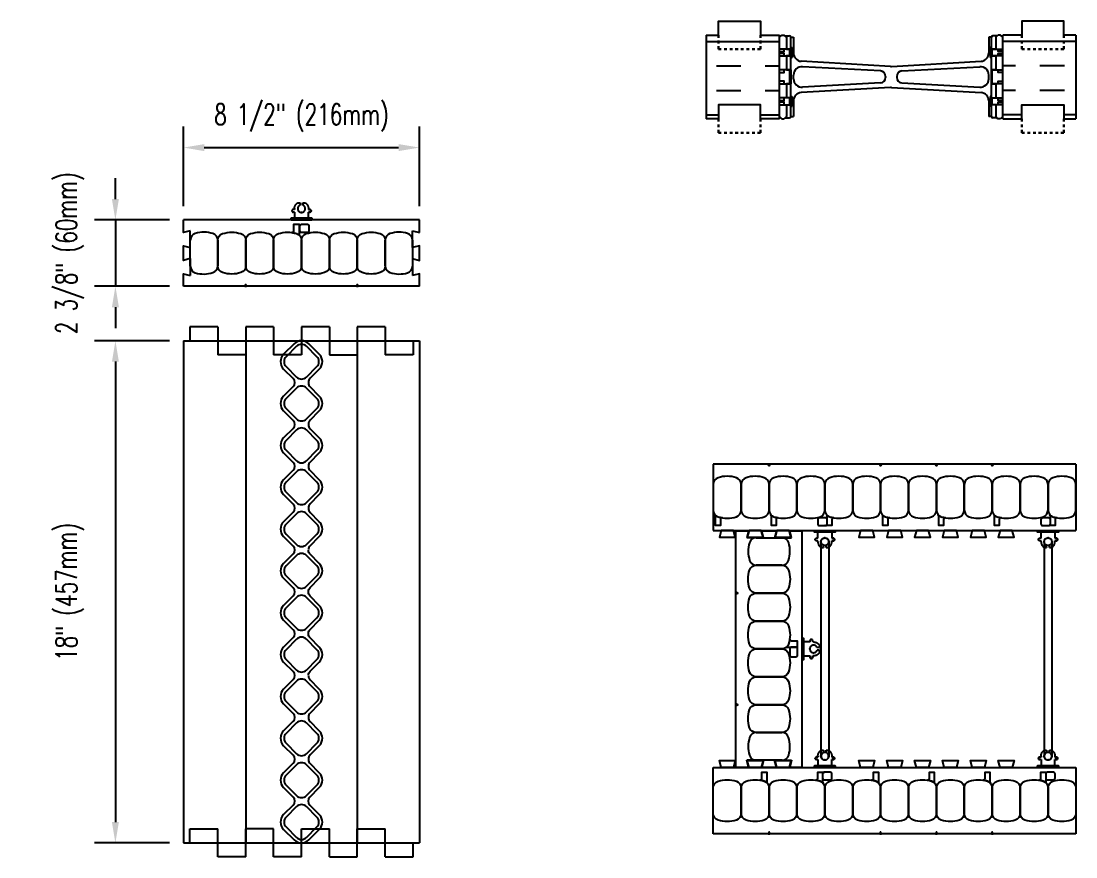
# Model space of a CAD drawing. Header units: inches. Extents: x 253 to 291.9, y 99.3 to 159.
# Drawn here: x 254.08 to 291.9, y 99.34 to 129.3 of the extents above; entities that cross this region are included whole.
import ezdxf

# ---------------------------------------------------------------- set-up
doc = ezdxf.new("R2010")
doc.units = ezdxf.units.IN
doc.header["$MEASUREMENT"] = 0
doc.linetypes.add('DASHED2', pattern=[0.375, 0.25, -0.125])
for name, color, linetype in [('HATCH', 12, 'Continuous'), ('line25', 2, 'Continuous'), ('LINE50', 5, 'Continuous'), ('LINE9', 9, 'Continuous'), ('TEXT', 4, 'Continuous')]:
    doc.layers.add(name, color=color, linetype=linetype)
doc.styles.add('DIM', font='romans.shx', dxfattribs={"width": 0.7})
doc.dimstyles.new('ext_8', dxfattribs={"dimscale": 8, "dimtxt": 0.09375, "dimasz": 0.09375, "dimexe": 0.09375, "dimexo": 0.0625, "dimgap": 0.0625, "dimtad": 1, "dimdec": 1, "dimzin": 3, "dimdsep": 46, "dimlunit": 4, "dimtxsty": 'DIM', "dimcen": 0.09, "dimdle": 0.09375, "dimclrt": 4, "dimadec": 0, "dimazin": 0, "dimtfac": 1, "dimtdec": 1, "dimtmove": 2, "dimatfit": 3, "dimfxl": 0, "dimfrac": 2, "dimtolj": 1, "dimtzin": 0, "dimarcsym": 0})

# ---------------------------------------------------------------- blocks, each defined once
blk = doc.blocks.new('WEB_CENTRE_TOP_8')
for p, q in [((-0.141, 7.688), (-0.141, 0)), ((0.141, 7.688), (0.141, 0))]:
    blk.add_line(p, q)
for centre in [(0, 7.688), (0, 0)]:
    blk.add_circle(centre, 0.141)
blk = doc.blocks.new('WEB_INSERT_FRONT')
for p, q in [((-0.265, 8.89), (-0.64, 8.515)), ((0.64, 8.515), (0.265, 8.89)), ((-0.64, 7.985), (-0.297, 7.641)), ((0.309, 7.653), (0.64, 7.985)), ((-0.297, 7.359), (-0.64, 7.015)), ((0.25, 7.512), (0.25, 7.488)), ((0.64, 7.015), (0.309, 7.347)), ((-0.64, 6.485), (-0.297, 6.141)), ((0.309, 6.153), (0.64, 6.485)), ((-0.297, 5.859), (-0.64, 5.515)), ((0.25, 6.012), (0.25, 5.988)), ((0.64, 5.515), (0.309, 5.847)), ((-0.64, 4.985), (-0.297, 4.641)), ((0.309, 4.653), (0.64, 4.985)), ((-0.297, 4.359), (-0.64, 4.015)), ((0.25, 4.512), (0.25, 4.488)), ((0.64, 4.015), (0.309, 4.347)), ((-0.297, 3.141), (-0.64, 3.485)), ((0.309, 3.153), (0.64, 3.485)), ((-0.297, 2.859), (-0.64, 2.515)), ((0.25, 3.012), (0.25, 2.988)), ((0.64, 2.515), (0.309, 2.847)), ((-0.64, 1.985), (-0.297, 1.641)), ((0.309, 1.653), (0.64, 1.985)), ((-0.297, 1.359), (-0.64, 1.015)), ((-0.64, 0.485), (-0.297, 0.141)), ((-0.297, -0.141), (-0.64, -0.485)), ((-0.64, -1.015), (-0.297, -1.359)), ((-0.297, -1.641), (-0.64, -1.985)), ((-0.64, -2.515), (-0.297, -2.859)), ((-0.297, -3.141), (-0.64, -3.485)), ((0.64, -3.485), (0.309, -3.153)), ((-0.64, -4.015), (-0.297, -4.359)), ((0.309, -4.347), (0.64, -4.015)), ((0.25, -4.488), (0.25, -4.512)), ((-0.297, -4.641), (-0.64, -4.985)), ((0.64, -4.985), (0.309, -4.653)), ((-0.64, -5.515), (-0.297, -5.859)), ((0.309, -5.847), (0.64, -5.515)), ((0.25, -5.988), (0.25, -6.012)), ((-0.297, -6.141), (-0.64, -6.485)), ((0.64, -6.485), (0.309, -6.153)), ((-0.64, -7.015), (-0.297, -7.359)), ((0.297, -7.359), (0.64, -7.015)), ((-0.297, -7.641), (-0.64, -7.985)), ((0.64, -7.985), (0.297, -7.641)), ((-0.64, -8.515), (-0.265, -8.89)), ((0.265, -8.89), (0.64, -8.515))]:
    blk.add_line(p, q)
for points in [[(-0.552, 8.073), (-0.177, 7.698, 0.414214), (0.177, 7.698), (0.552, 8.073, 0.414214), (0.552, 8.427), (0.177, 8.802, 0.414214), (-0.177, 8.802), (-0.552, 8.427, 0.414214)], [(-0.552, 6.573), (-0.177, 6.198, 0.414214), (0.177, 6.198), (0.552, 6.573, 0.414214), (0.552, 6.927), (0.177, 7.302, 0.414214), (-0.177, 7.302), (-0.552, 6.927, 0.414214)], [(-0.552, 5.073), (-0.177, 4.698, 0.414214), (0.177, 4.698), (0.552, 5.073, 0.414214), (0.552, 5.427), (0.177, 5.802, 0.414214), (-0.177, 5.802), (-0.552, 5.427, 0.414214)], [(-0.552, 3.573), (-0.177, 3.198, 0.414214), (0.177, 3.198), (0.552, 3.573, 0.414214), (0.552, 3.927), (0.177, 4.302, 0.414214), (-0.177, 4.302), (-0.552, 3.927, 0.414214)], [(-0.552, 3.573), (-0.177, 3.198, 0.414214), (0.177, 3.198), (0.552, 3.573, 0.414214), (0.552, 3.927), (0.177, 4.302, 0.414214), (-0.177, 4.302), (-0.552, 3.927, 0.414214)], [(-0.552, 2.073), (-0.177, 1.698, 0.414214), (0.177, 1.698), (0.552, 2.073, 0.414214), (0.552, 2.427), (0.177, 2.802, 0.414214), (-0.177, 2.802), (-0.552, 2.427, 0.414214)], [(-0.552, 0.573), (-0.177, 0.198, 0.414214), (0.177, 0.198), (0.552, 0.573, 0.414214), (0.552, 0.927), (0.177, 1.302, 0.414214), (-0.177, 1.302), (-0.552, 0.927, 0.414214)], [(-0.552, -0.927), (-0.177, -1.302, 0.414214), (0.177, -1.302), (0.552, -0.927, 0.414214), (0.552, -0.573), (0.177, -0.198, 0.414214), (-0.177, -0.198), (-0.552, -0.573, 0.414214)], [(-0.552, -2.427), (-0.177, -2.802, 0.414214), (0.177, -2.802), (0.552, -2.427, 0.414214), (0.552, -2.073), (0.177, -1.698, 0.414214), (-0.177, -1.698), (-0.552, -2.073, 0.414214)], [(-0.552, -3.927), (-0.177, -4.302, 0.414214), (0.177, -4.302), (0.552, -3.927, 0.414214), (0.552, -3.573), (0.177, -3.198, 0.414214), (-0.177, -3.198), (-0.552, -3.573, 0.414214)], [(-0.552, -5.427), (-0.177, -5.802, 0.414214), (0.177, -5.802), (0.552, -5.427, 0.414214), (0.552, -5.073), (0.177, -4.698, 0.414214), (-0.177, -4.698), (-0.552, -5.073, 0.414214)], [(-0.552, -6.927), (-0.177, -7.302, 0.414214), (0.177, -7.302), (0.552, -6.927, 0.414214), (0.552, -6.573), (0.177, -6.198, 0.414214), (-0.177, -6.198), (-0.552, -6.573, 0.414214)], [(-0.552, -8.427), (-0.177, -8.802, 0.414214), (0.177, -8.802), (0.552, -8.427, 0.414214), (0.552, -8.073), (0.177, -7.698, 0.414214), (-0.177, -7.698), (-0.552, -8.073, 0.414214)]]:
    blk.add_lwpolyline(points, format="xyb", close=True)
blk.add_lwpolyline([(0.25, -2.988, -0.198912), (0.309, -2.847), (0.64, -2.515, 0.414214), (0.64, -1.985), (0.309, -1.653, -0.198912), (0.25, -1.512), (0.25, -1.488, -0.198912), (0.309, -1.347), (0.64, -1.015, 0.414214), (0.64, -0.485), (0.309, -0.153, -0.198912), (0.25, -0.012), (0.25, 0.012, -0.198912), (0.309, 0.153), (0.64, 0.485, 0.414214), (0.64, 1.015), (0.309, 1.347, -0.198912), (0.25, 1.488)], format="xyb")
for centre, radius, start, end in [((0, 8.625), 0.375, 45, 135), ((-0.375, 8.25), 0.375, 135, 225), ((0.375, 8.25), 0.375, 315, 45), ((-0.438, 7.5), 0.2, 315, 45), ((0.45, 7.512), 0.2, 135, 180), ((0.45, 7.488), 0.2, 180, 225), ((-0.375, 6.75), 0.375, 135, 225), ((0.375, 6.75), 0.375, 315, 45), ((-0.438, 6), 0.2, 315, 45), ((0.45, 6.012), 0.2, 135, 180), ((0.45, 5.988), 0.2, 180, 225), ((-0.375, 5.25), 0.375, 135, 225), ((0.375, 5.25), 0.375, 315, 45), ((-0.438, 4.5), 0.2, 315, 45), ((0.45, 4.512), 0.2, 135, 180), ((0.45, 4.488), 0.2, 180, 225), ((-0.375, 3.75), 0.375, 135, 225), ((0.375, 3.75), 0.375, 315, 45), ((-0.438, 3), 0.2, 315, 45), ((0.45, 3.012), 0.2, 135, 180), ((0.45, 2.988), 0.2, 180, 225), ((-0.375, 2.25), 0.375, 135, 225), ((0.375, 2.25), 0.375, 315, 45), ((-0.438, 1.5), 0.2, 315, 45), ((0.45, 1.512), 0.2, 135, 180), ((-0.375, 0.75), 0.375, 135, 225), ((-0.438, 0), 0.2, 315, 45), ((-0.375, -0.75), 0.375, 135, 225), ((-0.438, -1.5), 0.2, 315, 45), ((-0.375, -2.25), 0.375, 135, 225), ((-0.438, -3), 0.2, 315, 45), ((0.45, -3.012), 0.2, 180, 225), ((-0.375, -3.75), 0.375, 135, 225), ((0.375, -3.75), 0.375, 315, 45), ((-0.438, -4.5), 0.2, 315, 45), ((0.45, -4.488), 0.2, 135, 180), ((0.45, -4.512), 0.2, 180, 225), ((-0.375, -5.25), 0.375, 135, 225), ((0.375, -5.25), 0.375, 315, 45), ((-0.438, -6), 0.2, 315, 45), ((0.45, -5.988), 0.2, 135, 180), ((0.45, -6.012), 0.2, 180, 225), ((-0.375, -6.75), 0.375, 135, 225), ((0.375, -6.75), 0.375, 315, 45), ((-0.438, -7.5), 0.2, 315, 45), ((0.438, -7.5), 0.2, 135, 225), ((-0.375, -8.25), 0.375, 135, 225), ((0.375, -8.25), 0.375, 315, 45), ((0, -8.625), 0.375, 225, 315)]:
    blk.add_arc(centre, radius, start, end)
blk = doc.blocks.new('*D20')
at = {"layer": 'Defpoints', "color": 0}
for p in [(259.901, 117.839), (257.465, 99.839), (259.901, 99.839)]:
    blk.add_point(p, dxfattribs=at)
at = {"layer": 'TEXT', "color": 0, "lineweight": -2}
for p, q in [((259.401, 117.839), (256.715, 117.839)), ((257.465, 117.089), (257.465, 100.589)), ((259.401, 99.839), (256.715, 99.839))]:
    blk.add_line(p, q, dxfattribs=at)
at = {"layer": 'TEXT', "color": 0}
for points in [[(257.34, 117.089), (257.59, 117.089), (257.465, 117.839)], [(257.34, 100.589), (257.59, 100.589), (257.465, 99.839)]]:
    blk.add_solid(points, dxfattribs=at)
at = {"layer": 'TEXT', "color": 4, "insert": (255.828, 108.839), "char_height": 0.75, "attachment_point": 5, "rotation": 90, "style": 'DIM'}
blk.add_mtext('\\A1;18" (457mm)', dxfattribs=at)
blk = doc.blocks.new('*D21')
at = {"layer": 'Defpoints', "color": 0}
for p in [(259.901, 122.167), (257.465, 119.792), (259.901, 119.792)]:
    blk.add_point(p, dxfattribs=at)
at = {"layer": 'TEXT', "color": 0, "lineweight": -2}
for p, q in [((257.465, 122.917), (257.465, 123.667)), ((259.401, 122.167), (256.715, 122.167)), ((257.465, 122.167), (257.465, 119.792)), ((259.401, 119.792), (256.715, 119.792)), ((257.465, 119.042), (257.465, 118.292))]:
    blk.add_line(p, q, dxfattribs=at)
at = {"layer": 'TEXT', "color": 0}
for points in [[(257.34, 122.917), (257.59, 122.917), (257.465, 122.167)], [(257.34, 119.042), (257.59, 119.042), (257.465, 119.792)]]:
    blk.add_solid(points, dxfattribs=at)
at = {"layer": 'TEXT', "color": 4, "insert": (255.828, 120.98), "char_height": 0.75, "attachment_point": 5, "rotation": 90, "style": 'DIM'}
blk.add_mtext('\\A1;2 3/8" (60mm)', dxfattribs=at)
blk = doc.blocks.new('*D22')
at = {"layer": 'Defpoints', "color": 0}
for p in [(268.37, 124.762), (259.901, 122.167), (268.37, 122.167)]:
    blk.add_point(p, dxfattribs=at)
at = {"layer": 'TEXT', "color": 0, "lineweight": -2}
for p, q in [((259.901, 122.667), (259.901, 125.512)), ((268.37, 122.667), (268.37, 125.512)), ((260.651, 124.762), (267.62, 124.762))]:
    blk.add_line(p, q, dxfattribs=at)
at = {"layer": 'TEXT', "color": 0}
for points in [[(260.651, 124.887), (260.651, 124.637), (259.901, 124.762)], [(267.62, 124.887), (267.62, 124.637), (268.37, 124.762)]]:
    blk.add_solid(points, dxfattribs=at)
at = {"layer": 'TEXT', "color": 4, "insert": (264.136, 125.833), "char_height": 0.75, "attachment_point": 5, "style": 'DIM'}
blk.add_mtext('\\A1;8 1/2" (216mm)', dxfattribs=at)
blk = doc.blocks.new('RISER')
at = {"layer": 'HATCH'}
h = blk.add_hatch(dxfattribs=at)
h.set_pattern_fill('INSUL', color=256, scale=7, style=0)
h.set_pattern_definition([(0, (-42.9888, -28.9383), (0, 2.625), []), (0, (-42.9888, -28.0633), (0, 2.625), [0.875, -0.875]), (0, (-42.9888, -27.1883), (0, 2.625), [0.875, -0.875])])
h.paths.add_polyline_path([(0, 2.5), (0, 3), (-1.5, 3), (-1.5, 2.5), (-1.938, 2.5), (-1.938, -0.5), (-1.5, -0.5), (-1.5, 0), (0, 0), (0, -0.5), (0.688, -0.5), (0.688, 2.5)])
at = {"layer": 'line25'}
for p, q in [((0.688, 1.75), (0.688, 2)), ((0.688, 0.75), (0.688, 1.25)), ((0.688, 0), (0.688, 0.25)), ((0.688, -0.5), (0.688, 0))]:
    blk.add_line(p, q, dxfattribs=at)
blk.add_lwpolyline([(0.688, 0), (1.061, 0), (1.061, 0.25), (0.688, 0.25), (0.688, 0.75), (1.061, 0.75), (1.061, 1.25), (0.688, 1.25), (0.688, 1.75), (1.061, 1.75), (1.061, 2), (0.688, 2), (0.688, 2.5)], dxfattribs=at)
at = {"layer": 'LINE50'}
blk.add_line((-1.938, 2.5), (-1.938, -0.5), dxfattribs=at)
for points in [[(-1.938, 2.5), (-1.5, 2.5), (-1.5, 3), (0, 3), (0, 2.5), (0.688, 2.5)], [(0.688, -0.5), (0, -0.5), (0, 0), (-1.5, 0), (-1.5, -0.5), (-1.938, -0.5)]]:
    blk.add_lwpolyline(points, dxfattribs=at)
at = {"layer": 'LINE9', "linetype": 'DASHED2', "ltscale": 0.15}
for points in [[(0, 2.5), (0, 2.5), (0, 2), (-1.5, 2), (-1.5, 2.5), (-1.5, 2.5)], [(0, -0.5), (0, -0.5), (0, -1), (-1.5, -1), (-1.5, -0.5), (-1.5, -0.5)]]:
    blk.add_lwpolyline(points, dxfattribs=at)
at = {"layer": 'LINE9'}
for points in [[(0.688, 1.908), (0.848, 1.908), (0.848, 2)], [(0.848, 1.75), (0.848, 1.842), (0.688, 1.842)], [(0.688, 1.158), (0.848, 1.158), (0.848, 1.25)], [(0.848, 0.75), (0.848, 0.842), (0.688, 0.842)], [(0.688, 0.158), (0.848, 0.158), (0.848, 0.25)], [(0.848, 0), (0.848, 0.092), (0.688, 0.092)]]:
    blk.add_lwpolyline(points, dxfattribs=at)
blk = doc.blocks.new('Connector')
blk.add_point((0.271, 0))
at = {"layer": 'LINE9'}
for p, q in [((0, 0.375), (0, -0.375)), ((0.062, -0.375), (0.062, 0.375)), ((0.281, 0.25), (0.062, 0.25))]:
    blk.add_line(p, q, dxfattribs=at)
for points, weights in [([(0.007, 0.375), (0.004, 0.375), (0, 0.375)], [1, 0.972587069138, 0.950305488115]), ([(0.327, 0.343), (0.308, 0.343), (0.281, 0.317), (0.281, 0.297)], [1, 0.85355339, 0.85355339, 1]), ([(0.328, 0.343), (0.327, 0.343), (0.327, 0.343)], [1, 0.70710678, 1]), ([(0.375, 0.297), (0.375, 0.317), (0.348, 0.343), (0.329, 0.343)], [1, 0.85355339, 0.85355339, 1]), ([(0.406, 0.25), (0.546, 0.25), (0.619, 0.131)], [0.958404415409, 0.794674173519, 0.864651571113]), ([(0.619, 0.052), (0.612, 0.049), (0.604, 0.049)], [0.83615024178, 0.892081430621, 1]), ([(0, -0.375), (0.004, -0.375), (0.007, -0.375)], [0.950305488115, 0.972587069138, 1]), ([(0.281, -0.297), (0.281, -0.317), (0.308, -0.343), (0.327, -0.343)], [1, 0.85355339, 0.85355339, 1]), ([(0.327, -0.343), (0.281, -0.343), (0.281, -0.297)], [1, 0.70710678, 1]), ([(0.329, -0.343), (0.348, -0.343), (0.375, -0.317), (0.375, -0.297)], [1, 0.85355339, 0.85355339, 1]), ([(0.375, -0.297), (0.375, -0.343), (0.329, -0.343)], [1, 0.70710678, 1]), ([(0.619, -0.131), (0.546, -0.25), (0.406, -0.25)], [0.864651574428, 0.794674169686, 0.958404415195]), ([(0.604, -0.049), (0.612, -0.049), (0.619, -0.052)], [1, 0.89208144177, 0.836150253337])]:
    blk.add_rational_spline(points, weights, degree=2, dxfattribs=at)
for points, degree in [([(0, 0.375), (0.002, 0.375), (0.005, 0.375), (0.007, 0.375)], 3), ([(0.007, 0.375), (0.021, 0.375), (0.051, 0.375), (0.062, 0.375), (0.062, 0.375)], 3), ([(0.281, 0.25), (0.281, 0.297)], 1), ([(0.327, 0.343), (0.327, 0.343), (0.328, 0.343), (0.328, 0.343)], 3), ([(0.328, 0.343), (0.329, 0.343), (0.329, 0.343), (0.329, 0.343)], 3), ([(0.375, 0.25), (0.375, 0.297)], 1), ([(0.406, 0.25), (0.375, 0.25)], 1), ([(0.406, 0.25), (0.406, 0.25)], 1), ([(0.406, 0.25), (0.406, 0.25)], 1), ([(0.406, 0.25), (0.406, 0.25)], 1), ([(0.406, 0.25), (0.406, 0.25)], 1), ([(0.406, 0.25), (0.406, 0.25)], 1), ([(0.406, 0.25), (0.406, 0.25)], 1), ([(0.406, 0.25), (0.406, 0.25)], 1), ([(0.406, 0.25), (0.406, 0.25)], 1), ([(0.406, 0.25), (0.406, 0.25)], 1), ([(0.406, 0.25), (0.406, 0.25)], 1), ([(0.406, 0.25), (0.406, 0.25)], 1), ([(0.406, 0.25), (0.406, 0.25)], 1), ([(0.406, 0.25), (0.406, 0.25)], 1), ([(0.406, 0.25), (0.406, 0.25)], 1), ([(0.406, 0.25), (0.406, 0.25)], 1), ([(0.406, 0.25), (0.406, 0.25)], 1), ([(0.406, 0.25), (0.406, 0.25)], 1), ([(0.406, 0.25), (0.406, 0.25)], 1), ([(0.406, 0.25), (0.406, 0.25)], 1), ([(0.406, 0.25), (0.406, 0.25)], 1), ([(0.406, 0.25), (0.406, 0.25)], 1), ([(0.406, 0.25), (0.406, 0.25)], 1), ([(0.406, 0.25), (0.406, 0.25)], 1), ([(0.406, 0.25), (0.406, 0.25)], 1), ([(0.604, 0.049), (0.532, 0.049)], 1), ([(0.532, 0.049), (0.532, 0.049)], 1), ([(0.532, 0.049), (0.532, 0.049)], 1), ([(0.532, 0.049), (0.532, 0.049)], 1), ([(0.532, 0.049), (0.532, 0.049)], 1), ([(0.532, 0.049), (0.532, 0.049)], 1), ([(0.532, 0.049), (0.532, 0.049)], 1), ([(0.532, 0.049), (0.532, 0.049)], 1), ([(0.532, 0.049), (0.532, 0.049)], 1), ([(0.532, 0.049), (0.532, 0.049)], 1), ([(0.532, 0.049), (0.532, 0.049)], 1), ([(0.604, 0.049), (0.609, 0.049), (0.614, 0.05), (0.619, 0.052)], 3), ([(0.604, 0.049), (0.604, 0.049)], 1), ([(0.604, 0.049), (0.604, 0.049)], 1), ([(0.604, 0.049), (0.604, 0.049)], 1), ([(0.604, 0.049), (0.604, 0.049)], 1), ([(0.619, 0.131), (0.619, 0.052)], 1), ([(0.619, 0.131), (0.619, 0.131)], 1), ([(0.619, 0.131), (0.619, 0.131)], 1), ([(0.619, 0.131), (0.619, 0.131)], 1), ([(0.619, 0.131), (0.619, 0.131)], 1), ([(0.007, -0.375), (0.005, -0.375), (0.002, -0.375), (0, -0.375)], 3), ([(0.062, -0.375), (0.062, -0.375), (0.051, -0.375), (0.021, -0.375), (0.007, -0.375)], 3), ([(0.062, -0.25), (0.281, -0.25)], 1), ([(0.281, -0.297), (0.281, -0.25)], 1), ([(0.281, -0.25), (0.281, -0.297)], 1), ([(0.328, -0.343), (0.328, -0.343), (0.327, -0.343), (0.327, -0.343)], 3), ([(0.329, -0.343), (0.329, -0.343), (0.329, -0.343), (0.328, -0.343)], 3), ([(0.375, -0.25), (0.375, -0.297)], 1), ([(0.375, -0.297), (0.375, -0.25)], 1), ([(0.406, -0.25), (0.375, -0.25)], 1), ([(0.406, -0.25), (0.406, -0.25)], 1), ([(0.406, -0.25), (0.406, -0.25)], 1), ([(0.406, -0.25), (0.406, -0.25)], 1), ([(0.406, -0.25), (0.406, -0.25)], 1), ([(0.406, -0.25), (0.406, -0.25)], 1), ([(0.406, -0.25), (0.406, -0.25)], 1), ([(0.406, -0.25), (0.406, -0.25)], 1), ([(0.406, -0.25), (0.406, -0.25)], 1), ([(0.406, -0.25), (0.406, -0.25)], 1), ([(0.406, -0.25), (0.406, -0.25)], 1), ([(0.406, -0.25), (0.406, -0.25)], 1), ([(0.532, -0.049), (0.604, -0.049)], 1), ([(0.604, -0.049), (0.58, -0.049), (0.556, -0.049), (0.532, -0.049)], 3), ([(0.532, -0.049), (0.532, -0.049)], 1), ([(0.532, -0.049), (0.532, -0.049)], 1), ([(0.532, -0.049), (0.532, -0.049)], 1), ([(0.532, -0.049), (0.532, -0.049)], 1), ([(0.619, -0.052), (0.614, -0.05), (0.609, -0.049), (0.604, -0.049)], 3), ([(0.604, -0.049), (0.604, -0.049)], 1), ([(0.604, -0.049), (0.604, -0.049)], 1), ([(0.604, -0.049), (0.604, -0.049)], 1), ([(0.604, -0.049), (0.604, -0.049)], 1), ([(0.604, -0.049), (0.604, -0.049)], 1), ([(0.604, -0.049), (0.604, -0.049)], 1), ([(0.604, -0.049), (0.604, -0.049)], 1), ([(0.604, -0.049), (0.604, -0.049)], 1), ([(0.619, -0.052), (0.619, -0.131)], 1), ([(0.619, -0.131), (0.619, -0.131)], 1), ([(0.619, -0.131), (0.619, -0.131)], 1), ([(0.619, -0.131), (0.619, -0.131)], 1), ([(0.619, -0.131), (0.619, -0.131)], 1)]:
    blk.add_open_spline(points, degree=degree, dxfattribs=at)
for points, weights, knots in [([(0.062, 0.375), (0.062, 0.375), (0.046, 0.375), (0.03, 0.375), (0.007, 0.375)], [0.868718858569, 0.861102746415, 1, 0.861102734288, 0.868718859898], [0, 0, 0, 0.5, 0.5, 1, 1, 1]), ([(0.532, 0.049), (0.472, 0.203), (0.333, 0.113), (0.157, 0), (0.333, -0.113), (0.472, -0.203), (0.532, -0.049)], [0.899508922286, 0.599718215298, 1, 0.54226024, 1, 0.599718224335, 0.899508908749], [0, 0, 0, 0.318112, 0.318112, 0.681888, 0.681888, 1, 1, 1]), ([(0.007, -0.375), (0.03, -0.375), (0.046, -0.375), (0.062, -0.375), (0.062, -0.375)], [0.868718859319, 0.861102739573, 1, 0.861102742958, 0.868718858948], [0, 0, 0, 0.5, 0.5, 1, 1, 1])]:
    blk.add_rational_spline(points, weights, degree=2, knots=knots, dxfattribs=at)

msp = doc.modelspace()

# ---------------------------------------------------------------- linework, layer by layer
for p, q in [((261.136, 121.441), (261.136, 120.519)), ((282.922, 111.211), (282.901, 111.211)), ((281.362, 109.793), (280.441, 109.793)), ((280.441, 103.793), (281.362, 103.793)), ((282.881, 102.374), (282.901, 102.374))]:
    msp.add_line(p, q)
msp.add_arc((260.886, 121.441), 0.25, 360, 72.0798)
at = {"layer": 'line25'}
for p, q in [((268.37, 122.167), (259.901, 122.167)), ((268.37, 121.719), (268.37, 122.167)), ((260.151, 121.179), (260.151, 121.781)), ((268.12, 121.781), (268.37, 121.719)), ((268.12, 121.179), (268.12, 121.781)), ((260.151, 120.781), (260.151, 120.179)), ((268.12, 120.781), (268.12, 120.179)), ((268.37, 119.792), (259.901, 119.792)), ((262.136, 117.839), (262.136, 99.839)), ((266.136, 117.839), (266.136, 99.839)), ((278.901, 111.043), (291.901, 111.043)), ((279.714, 102.558), (279.714, 111.027)), ((282.089, 102.558), (282.089, 111.027)), ((280.703, 110.777), (280.1, 110.777)), ((281.1, 110.777), (281.703, 110.777)), ((278.901, 102.543), (291.901, 102.543)), ((280.703, 102.808), (280.1, 102.808)), ((281.1, 102.808), (281.703, 102.808)), ((281.703, 102.808), (281.64, 102.558)), ((281.64, 102.558), (282.089, 102.558))]:
    msp.add_line(p, q, dxfattribs=at)
for points in [[(260.151, 121.781), (259.901, 121.719), (259.901, 122.167)], [(260.151, 120.781), (259.901, 120.719), (259.901, 121.241), (260.151, 121.179)], [(268.12, 120.781), (268.37, 120.719), (268.37, 121.241), (268.12, 121.179)], [(259.901, 119.792), (259.901, 120.241), (260.151, 120.179)], [(268.37, 119.792), (268.37, 120.241), (268.12, 120.179)], [(279.714, 111.027), (280.163, 111.027), (280.1, 110.777)], [(280.703, 110.777), (280.64, 111.027), (281.163, 111.027), (281.1, 110.777)], [(281.703, 110.777), (281.64, 111.027), (282.089, 111.027)], [(279.714, 102.558), (280.163, 102.558), (280.1, 102.808)], [(280.703, 102.808), (280.64, 102.558), (281.163, 102.558), (281.1, 102.808)]]:
    msp.add_lwpolyline(points, dxfattribs=at)
for points in [[(279.183, 111.043), (279.12, 110.793), (279.683, 110.793), (279.62, 111.043)], [(280.183, 111.043), (280.12, 110.793), (280.683, 110.793), (280.62, 111.043)], [(281.183, 111.043), (281.12, 110.793), (281.683, 110.793), (281.62, 111.043)], [(284.183, 111.043), (284.12, 110.793), (284.683, 110.793), (284.62, 111.043)], [(285.183, 111.043), (285.12, 110.793), (285.683, 110.793), (285.62, 111.043)], [(286.183, 111.043), (286.12, 110.793), (286.683, 110.793), (286.62, 111.043)], [(287.183, 111.043), (287.12, 110.793), (287.683, 110.793), (287.62, 111.043)], [(288.183, 111.043), (288.12, 110.793), (288.683, 110.793), (288.62, 111.043)], [(289.183, 111.043), (289.12, 110.793), (289.683, 110.793), (289.62, 111.043)], [(279.183, 102.543), (279.12, 102.793), (279.683, 102.793), (279.62, 102.543)], [(280.183, 102.543), (280.12, 102.793), (280.683, 102.793), (280.62, 102.543)], [(281.183, 102.543), (281.12, 102.793), (281.683, 102.793), (281.62, 102.543)], [(284.183, 102.543), (284.12, 102.793), (284.683, 102.793), (284.62, 102.543)], [(285.183, 102.543), (285.12, 102.793), (285.683, 102.793), (285.62, 102.543)], [(286.183, 102.543), (286.12, 102.793), (286.683, 102.793), (286.62, 102.543)], [(287.183, 102.543), (287.12, 102.793), (287.683, 102.793), (287.62, 102.543)], [(288.183, 102.543), (288.12, 102.793), (288.683, 102.793), (288.62, 102.543)], [(289.183, 102.543), (289.12, 102.793), (289.683, 102.793), (289.62, 102.543)]]:
    msp.add_lwpolyline(points, close=True, dxfattribs=at)
at = {"layer": 'LINE50'}
for p, q in [((259.901, 117.839), (259.901, 99.839)), ((259.901, 117.839), (268.37, 117.839)), ((268.37, 117.839), (268.37, 99.839)), ((291.901, 113.418), (278.901, 113.418)), ((278.901, 113.418), (278.901, 111.043)), ((291.901, 113.418), (291.901, 111.043)), ((278.901, 100.168), (278.901, 102.543)), ((291.901, 102.543), (291.901, 100.168)), ((259.901, 99.839), (268.37, 99.839)), ((291.901, 100.168), (278.901, 100.168))]:
    msp.add_line(p, q, dxfattribs=at)
at = {"layer": 'LINE9'}
for p, q in [((281.276, 128.715), (281.356, 128.795)), ((281.276, 125.875), (281.276, 128.715)), ((281.356, 128.795), (281.446, 128.795)), ((281.526, 128.715), (281.446, 128.795)), ((281.476, 128.765), (281.626, 128.765)), ((281.526, 128.765), (281.626, 128.765)), ((281.526, 128.715), (281.526, 128.295)), ((281.676, 128.715), (281.776, 128.715)), ((281.676, 125.875), (281.676, 128.715)), ((281.676, 128.695), (281.676, 128.695)), ((281.776, 128.715), (281.776, 128.154)), ((288.776, 128.715), (288.776, 128.154)), ((288.876, 128.715), (288.776, 128.715)), ((288.876, 125.875), (288.876, 128.715)), ((288.876, 128.695), (288.876, 128.695)), ((289.026, 128.765), (288.926, 128.765)), ((289.076, 128.765), (288.926, 128.765)), ((289.026, 128.715), (289.106, 128.795)), ((289.026, 128.715), (289.026, 128.295)), ((289.196, 128.795), (289.106, 128.795)), ((289.276, 128.715), (289.196, 128.795)), ((289.276, 125.875), (289.276, 128.715)), ((281.676, 128.345), (281.726, 128.345)), ((281.726, 128.345), (281.726, 127.995)), ((288.876, 128.345), (288.826, 128.345)), ((288.826, 128.345), (288.826, 127.995)), ((281.526, 128.045), (281.526, 127.545)), ((281.676, 127.995), (281.726, 127.995)), ((285.26, 127.672), (282.052, 127.856)), ((285.293, 127.672), (288.501, 127.856)), ((288.876, 127.995), (288.826, 127.995)), ((289.026, 128.045), (289.026, 127.545)), ((284.893, 127.512), (282.101, 127.661)), ((285.66, 127.512), (288.452, 127.661)), ((281.776, 127.228), (281.776, 127.362)), ((284.893, 127.078), (282.101, 126.929)), ((285.076, 127.313), (285.076, 127.278)), ((285.476, 127.313), (285.476, 127.278)), ((285.66, 127.078), (288.452, 126.929)), ((288.776, 127.228), (288.776, 127.362)), ((281.526, 127.045), (281.526, 126.545)), ((285.26, 126.919), (282.052, 126.735)), ((285.293, 126.919), (288.501, 126.735)), ((289.026, 127.045), (289.026, 126.545)), ((281.676, 126.595), (281.726, 126.595)), ((281.726, 126.595), (281.726, 126.245)), ((281.776, 126.436), (281.776, 125.875)), ((288.776, 126.436), (288.776, 125.875)), ((288.826, 126.595), (288.826, 126.245)), ((288.876, 126.595), (288.826, 126.595)), ((281.526, 126.295), (281.526, 125.875)), ((281.676, 126.245), (281.726, 126.245)), ((288.876, 126.245), (288.826, 126.245)), ((289.026, 126.295), (289.026, 125.875)), ((281.276, 125.875), (281.356, 125.795)), ((281.356, 125.795), (281.446, 125.795)), ((281.526, 125.875), (281.446, 125.795)), ((281.476, 125.825), (281.626, 125.825)), ((281.526, 125.825), (281.626, 125.825)), ((281.676, 125.875), (281.776, 125.875)), ((288.876, 125.875), (288.776, 125.875)), ((289.076, 125.825), (288.926, 125.825)), ((289.026, 125.825), (288.926, 125.825)), ((289.026, 125.875), (289.106, 125.795)), ((289.196, 125.795), (289.106, 125.795)), ((289.276, 125.875), (289.196, 125.795)), ((260.151, 120.514), (260.151, 121.445)), ((267.136, 120.519), (267.136, 121.441)), ((268.12, 121.445), (268.12, 120.514)), ((261.136, 118.339), (260.136, 118.339)), ((260.136, 118.339), (260.136, 117.839)), ((261.136, 118.339), (261.136, 117.339)), ((263.136, 118.339), (262.136, 118.339)), ((262.136, 118.339), (262.136, 117.339)), ((263.136, 118.339), (263.136, 117.339)), ((265.136, 118.339), (264.136, 118.339)), ((264.136, 118.339), (264.136, 117.339)), ((265.136, 118.339), (265.136, 117.339)), ((267.136, 118.339), (266.136, 118.339)), ((266.136, 118.339), (266.136, 117.339)), ((267.136, 118.339), (267.136, 117.339)), ((268.136, 117.839), (268.136, 117.339)), ((262.136, 117.339), (261.136, 117.339)), ((264.136, 117.339), (263.136, 117.339)), ((265.136, 117.339), (266.136, 117.339)), ((268.136, 117.339), (267.136, 117.339)), ((280.436, 110.777), (281.367, 110.777)), ((281.367, 102.808), (280.436, 102.808)), ((260.136, 100.339), (261.136, 100.339)), ((260.136, 99.839), (260.136, 100.339)), ((261.136, 99.339), (261.136, 100.339)), ((263.136, 100.339), (262.136, 100.339)), ((262.136, 99.339), (262.136, 100.339)), ((263.136, 99.339), (263.136, 100.339)), ((264.136, 99.339), (264.136, 100.339)), ((264.136, 100.339), (265.136, 100.339)), ((265.136, 99.339), (265.136, 100.339)), ((266.136, 100.339), (267.136, 100.339)), ((266.136, 99.339), (266.136, 100.339)), ((267.136, 99.339), (267.136, 100.339)), ((268.136, 99.339), (268.136, 99.839)), ((262.136, 99.339), (261.136, 99.339)), ((264.136, 99.339), (263.136, 99.339)), ((265.136, 99.339), (266.136, 99.339)), ((267.136, 99.339), (268.136, 99.339))]:
    msp.add_line(p, q, dxfattribs=at)
at = {"layer": 'LINE9', "linetype": 'DASHED2', "ltscale": 0.15}
for points in [[(279.089, 128.795), (279.089, 128.795), (279.089, 128.295), (280.589, 128.295), (280.589, 128.795), (280.589, 128.795)], [(291.464, 128.795), (291.464, 128.795), (291.464, 128.295), (289.964, 128.295), (289.964, 128.795), (289.964, 128.795)], [(279.089, 125.795), (279.089, 125.795), (279.089, 125.295), (280.589, 125.295), (280.589, 125.795), (280.589, 125.795)], [(291.464, 125.795), (291.464, 125.795), (291.464, 125.295), (289.964, 125.295), (289.964, 125.795), (289.964, 125.795)]]:
    msp.add_lwpolyline(points, dxfattribs=at)
at = {"layer": 'LINE9'}
for points in [[(281.526, 128.295), (281.676, 128.295), (281.676, 128.045), (281.526, 128.045)], [(289.026, 128.295), (288.876, 128.295), (288.876, 128.045), (289.026, 128.045)], [(281.526, 127.545), (281.526, 127.545), (281.676, 127.545), (281.676, 127.045), (281.526, 127.045)], [(289.026, 127.545), (289.026, 127.545), (288.876, 127.545), (288.876, 127.045), (289.026, 127.045)], [(281.526, 126.295), (281.676, 126.295), (281.676, 126.545), (281.526, 126.545)], [(289.026, 126.295), (288.876, 126.295), (288.876, 126.545), (289.026, 126.545)]]:
    msp.add_lwpolyline(points, dxfattribs=at)
for points in [[(263.963, 121.678, -0.149688), (264.083, 121.595, -0.167462), (264.07, 121.633), (264.07, 122.003), (263.855, 122.003), (263.855, 121.781, -0.456022), (263.785, 121.719, -0.043067)], [(264.07, 121.941), (264.07, 121.787, 0.414214), (264.132, 121.725), (264.354, 121.725, 0.414214), (264.416, 121.787), (264.416, 121.941, 0.414214), (264.354, 122.003), (264.132, 122.003, 0.414214)], [(261.309, 121.678, -0.157671), (261.963, 121.678, -0.325305), (262.136, 121.441), (262.136, 120.519, -0.325305), (261.963, 120.281, -0.157671), (261.309, 120.281, -0.325305), (261.136, 120.519), (261.136, 121.441, -0.325305)], [(262.309, 121.678, -0.157671), (262.963, 121.678, -0.325305), (263.136, 121.441), (263.136, 120.519, -0.325305), (262.963, 120.281, -0.157671), (262.309, 120.281, -0.325305), (262.136, 120.519), (262.136, 121.441, -0.325305)], [(263.309, 121.678, -0.157671), (263.963, 121.678, -0.325305), (264.136, 121.441), (264.136, 120.519, -0.325305), (263.963, 120.281, -0.157671), (263.309, 120.281, -0.325305), (263.136, 120.519), (263.136, 121.441, -0.325305)], [(264.309, 121.678, -0.157671), (264.963, 121.678, -0.325305), (265.136, 121.441), (265.136, 120.519, -0.325305), (264.963, 120.281, -0.157671), (264.309, 120.281, -0.325305), (264.136, 120.519), (264.136, 121.441, -0.325305)], [(265.309, 121.678, -0.157671), (265.963, 121.678, -0.325305), (266.136, 121.441), (266.136, 120.519, -0.325305), (265.963, 120.281, -0.157671), (265.309, 120.281, -0.325305), (265.136, 120.519), (265.136, 121.441, -0.325305)], [(266.309, 121.678, -0.157671), (266.963, 121.678, -0.325305), (267.136, 121.441), (267.136, 120.519, -0.325305), (266.963, 120.281, -0.157671), (266.309, 120.281, -0.325305), (266.136, 120.519), (266.136, 121.441, -0.325305)], [(279.074, 111.532, 0.157671), (279.728, 111.532, 0.325305), (279.901, 111.77), (279.901, 112.691, 0.325305), (279.728, 112.929, 0.157671), (279.074, 112.929, 0.325305), (278.901, 112.691), (278.901, 111.77, 0.325305)], [(280.074, 111.532, 0.157671), (280.728, 111.532, 0.325305), (280.901, 111.77), (280.901, 112.691, 0.325305), (280.728, 112.929, 0.157671), (280.074, 112.929, 0.325305), (279.901, 112.691), (279.901, 111.77, 0.325305)], [(281.074, 111.532, 0.157671), (281.728, 111.532, 0.325305), (281.901, 111.77), (281.901, 112.691, 0.325305), (281.728, 112.929, 0.157671), (281.074, 112.929, 0.325305), (280.901, 112.691), (280.901, 111.77, 0.325305)], [(282.074, 111.532, 0.157671), (282.728, 111.532, 0.325305), (282.901, 111.77), (282.901, 112.691, 0.325305), (282.728, 112.929, 0.157671), (282.074, 112.929, 0.325305), (281.901, 112.691), (281.901, 111.77, 0.325305)], [(283.074, 111.532, 0.157671), (283.728, 111.532, 0.325305), (283.901, 111.77), (283.901, 112.691, 0.325305), (283.728, 112.929, 0.157671), (283.074, 112.929, 0.325305), (282.901, 112.691), (282.901, 111.77, 0.325305)], [(284.074, 111.532, 0.157671), (284.728, 111.532, 0.325305), (284.901, 111.77), (284.901, 112.691, 0.325305), (284.728, 112.929, 0.157671), (284.074, 112.929, 0.325305), (283.901, 112.691), (283.901, 111.77, 0.325305)], [(285.074, 111.532, 0.157671), (285.728, 111.532, 0.325305), (285.901, 111.77), (285.901, 112.691, 0.325305), (285.728, 112.929, 0.157671), (285.074, 112.929, 0.325305), (284.901, 112.691), (284.901, 111.77, 0.325305)], [(286.074, 111.532, 0.157671), (286.728, 111.532, 0.325305), (286.901, 111.77), (286.901, 112.691, 0.325305), (286.728, 112.929, 0.157671), (286.074, 112.929, 0.325305), (285.901, 112.691), (285.901, 111.77, 0.325305)], [(287.074, 111.532, 0.157671), (287.728, 111.532, 0.325305), (287.901, 111.77), (287.901, 112.691, 0.325305), (287.728, 112.929, 0.157671), (287.074, 112.929, 0.325305), (286.901, 112.691), (286.901, 111.77, 0.325305)], [(288.074, 111.532, 0.157671), (288.728, 111.532, 0.325305), (288.901, 111.77), (288.901, 112.691, 0.325305), (288.728, 112.929, 0.157671), (288.074, 112.929, 0.325305), (287.901, 112.691), (287.901, 111.77, 0.325305)], [(289.074, 111.532, 0.157671), (289.728, 111.532, 0.325305), (289.901, 111.77), (289.901, 112.691, 0.325305), (289.728, 112.929, 0.157671), (289.074, 112.929, 0.325305), (288.901, 112.691), (288.901, 111.77, 0.325305)], [(290.074, 111.532, 0.157671), (290.728, 111.532, 0.325305), (290.901, 111.77), (290.901, 112.691, 0.325305), (290.728, 112.929, 0.157671), (290.074, 112.929, 0.325305), (289.901, 112.691), (289.901, 111.77, 0.325305)], [(291.074, 111.532, 0.157671), (291.728, 111.532, 0.325305), (291.901, 111.77), (291.901, 112.691, 0.325305), (291.728, 112.929, 0.157671), (291.074, 112.929, 0.325305), (290.901, 112.691), (290.901, 111.77, 0.325305)], [(279.074, 111.532, 0.037267), (279.228, 111.495, 0.463036), (279.155, 111.433), (279.155, 111.211), (278.985, 111.211), (278.985, 111.557, 0.189002), (278.968, 111.6, 0.128407)], [(281.074, 111.532, 0.037267), (281.228, 111.495, 0.463036), (281.155, 111.433), (281.155, 111.211), (280.985, 111.211), (280.985, 111.557, 0.189002), (280.968, 111.6, 0.128407)], [(283.074, 111.532, 0.037267), (283.228, 111.495, 0.463036), (283.155, 111.433), (283.155, 111.211), (282.985, 111.211), (282.985, 111.557, 0.189002), (282.968, 111.6, 0.128407)], [(285.074, 111.532, 0.037267), (285.228, 111.495, 0.463036), (285.155, 111.433), (285.155, 111.211), (284.985, 111.211), (284.985, 111.557, 0.189002), (284.968, 111.6, 0.128407)], [(287.074, 111.532, 0.037267), (287.228, 111.495, 0.463036), (287.155, 111.433), (287.155, 111.211), (286.985, 111.211), (286.985, 111.557, 0.189002), (286.968, 111.6, 0.128407)], [(289.074, 111.532, 0.037267), (289.228, 111.495, 0.463036), (289.155, 111.433), (289.155, 111.211), (288.985, 111.211), (288.985, 111.557, 0.189002), (288.968, 111.6, 0.128407)], [(291.074, 111.532, 0.037267), (291.228, 111.495, 0.463036), (291.155, 111.433), (291.155, 111.211), (290.985, 111.211), (290.985, 111.557, 0.189002), (290.968, 111.6, 0.128407)], [(282.71, 111.211), (282.922, 111.211, 0.414214), (282.985, 111.274), (282.985, 111.426, 0.414214), (282.922, 111.489), (282.71, 111.489, 0.414214), (282.647, 111.426), (282.647, 111.274, 0.414214)], [(290.71, 111.211), (290.922, 111.211, 0.414214), (290.985, 111.274), (290.985, 111.426, 0.414214), (290.922, 111.489), (290.71, 111.489, 0.414214), (290.647, 111.426), (290.647, 111.274, 0.414214)], [(281.6, 109.62, -0.157671), (281.6, 108.966, -0.325305), (281.362, 108.793), (280.441, 108.793, -0.325305), (280.203, 108.966, -0.157671), (280.203, 109.62, -0.325305), (280.441, 109.793), (281.362, 109.793, -0.325305)], [(281.6, 108.62, -0.157671), (281.6, 107.966, -0.325305), (281.362, 107.793), (280.441, 107.793, -0.325305), (280.203, 107.966, -0.157671), (280.203, 108.62, -0.325305), (280.441, 108.793), (281.362, 108.793, -0.325305)], [(281.6, 107.62, -0.157671), (281.6, 106.966, -0.325305), (281.362, 106.793), (280.441, 106.793, -0.325305), (280.203, 106.966, -0.157671), (280.203, 107.62, -0.325305), (280.441, 107.793), (281.362, 107.793, -0.325305)], [(281.6, 106.966, -0.149688), (281.516, 106.846, -0.167462), (281.554, 106.859), (281.924, 106.859), (281.924, 107.073), (281.702, 107.073, -0.456022), (281.641, 107.144, -0.043067)], [(281.6, 106.62, -0.157671), (281.6, 105.966, -0.325305), (281.362, 105.793), (280.441, 105.793, -0.325305), (280.203, 105.966, -0.157671), (280.203, 106.62, -0.325305), (280.441, 106.793), (281.362, 106.793, -0.325305)], [(281.862, 106.859), (281.708, 106.859, 0.414214), (281.646, 106.797), (281.646, 106.574, 0.414214), (281.708, 106.512), (281.862, 106.512, 0.414214), (281.924, 106.574), (281.924, 106.797, 0.414214)], [(281.6, 105.62, -0.157671), (281.6, 104.966, -0.325305), (281.362, 104.793), (280.441, 104.793, -0.325305), (280.203, 104.966, -0.157671), (280.203, 105.62, -0.325305), (280.441, 105.793), (281.362, 105.793, -0.325305)], [(281.6, 104.62, -0.157671), (281.6, 103.966, -0.325305), (281.362, 103.793), (280.441, 103.793, -0.325305), (280.203, 103.966, -0.157671), (280.203, 104.62, -0.325305), (280.441, 104.793), (281.362, 104.793, -0.325305)], [(280.728, 102.054, 0.037267), (280.575, 102.091, 0.463036), (280.647, 102.153), (280.647, 102.374), (280.818, 102.374), (280.818, 102.028, 0.189002), (280.835, 101.986, 0.128407)], [(282.728, 102.054, 0.037267), (282.575, 102.091, 0.463036), (282.647, 102.153), (282.647, 102.374), (282.818, 102.374), (282.818, 102.028, 0.189002), (282.835, 101.986, 0.128407)], [(282.818, 102.159, 0.414214), (282.881, 102.097), (283.093, 102.097, 0.414214), (283.155, 102.159), (283.155, 102.312, 0.414214), (283.093, 102.374), (282.881, 102.374, 0.414214), (282.818, 102.312)], [(284.728, 102.054, 0.037267), (284.575, 102.091, 0.463036), (284.647, 102.153), (284.647, 102.374), (284.818, 102.374), (284.818, 102.028, 0.189002), (284.835, 101.986, 0.128407)], [(286.728, 102.054, 0.037267), (286.575, 102.091, 0.463036), (286.647, 102.153), (286.647, 102.374), (286.818, 102.374), (286.818, 102.028, 0.189002), (286.835, 101.986, 0.128407)], [(288.728, 102.054, 0.037267), (288.575, 102.091, 0.463036), (288.647, 102.153), (288.647, 102.374), (288.818, 102.374), (288.818, 102.028, 0.189002), (288.835, 101.986, 0.128407)], [(290.728, 102.054, 0.037267), (290.575, 102.091, 0.463036), (290.647, 102.153), (290.647, 102.374), (290.818, 102.374), (290.818, 102.028, 0.189002), (290.835, 101.986, 0.128407)], [(290.818, 102.159, 0.414214), (290.881, 102.097), (291.093, 102.097, 0.414214), (291.155, 102.159), (291.155, 102.312, 0.414214), (291.093, 102.374), (290.881, 102.374, 0.414214), (290.818, 102.312)], [(279.074, 102.054, -0.157671), (279.728, 102.054, -0.325305), (279.901, 101.816), (279.901, 100.895, -0.325305), (279.728, 100.657, -0.157671), (279.074, 100.657, -0.325305), (278.901, 100.895), (278.901, 101.816, -0.325305)], [(280.074, 102.054, -0.157671), (280.728, 102.054, -0.325305), (280.901, 101.816), (280.901, 100.895, -0.325305), (280.728, 100.657, -0.157671), (280.074, 100.657, -0.325305), (279.901, 100.895), (279.901, 101.816, -0.325305)], [(281.074, 102.054, -0.157671), (281.728, 102.054, -0.325305), (281.901, 101.816), (281.901, 100.895, -0.325305), (281.728, 100.657, -0.157671), (281.074, 100.657, -0.325305), (280.901, 100.895), (280.901, 101.816, -0.325305)], [(282.074, 102.054, -0.157671), (282.728, 102.054, -0.325305), (282.901, 101.816), (282.901, 100.895, -0.325305), (282.728, 100.657, -0.157671), (282.074, 100.657, -0.325305), (281.901, 100.895), (281.901, 101.816, -0.325305)], [(283.074, 102.054, -0.157671), (283.728, 102.054, -0.325305), (283.901, 101.816), (283.901, 100.895, -0.325305), (283.728, 100.657, -0.157671), (283.074, 100.657, -0.325305), (282.901, 100.895), (282.901, 101.816, -0.325305)], [(284.074, 102.054, -0.157671), (284.728, 102.054, -0.325305), (284.901, 101.816), (284.901, 100.895, -0.325305), (284.728, 100.657, -0.157671), (284.074, 100.657, -0.325305), (283.901, 100.895), (283.901, 101.816, -0.325305)], [(285.074, 102.054, -0.157671), (285.728, 102.054, -0.325305), (285.901, 101.816), (285.901, 100.895, -0.325305), (285.728, 100.657, -0.157671), (285.074, 100.657, -0.325305), (284.901, 100.895), (284.901, 101.816, -0.325305)], [(286.074, 102.054, -0.157671), (286.728, 102.054, -0.325305), (286.901, 101.816), (286.901, 100.895, -0.325305), (286.728, 100.657, -0.157671), (286.074, 100.657, -0.325305), (285.901, 100.895), (285.901, 101.816, -0.325305)], [(287.074, 102.054, -0.157671), (287.728, 102.054, -0.325305), (287.901, 101.816), (287.901, 100.895, -0.325305), (287.728, 100.657, -0.157671), (287.074, 100.657, -0.325305), (286.901, 100.895), (286.901, 101.816, -0.325305)], [(288.074, 102.054, -0.157671), (288.728, 102.054, -0.325305), (288.901, 101.816), (288.901, 100.895, -0.325305), (288.728, 100.657, -0.157671), (288.074, 100.657, -0.325305), (287.901, 100.895), (287.901, 101.816, -0.325305)], [(289.074, 102.054, -0.157671), (289.728, 102.054, -0.325305), (289.901, 101.816), (289.901, 100.895, -0.325305), (289.728, 100.657, -0.157671), (289.074, 100.657, -0.325305), (288.901, 100.895), (288.901, 101.816, -0.325305)], [(290.074, 102.054, -0.157671), (290.728, 102.054, -0.325305), (290.901, 101.816), (290.901, 100.895, -0.325305), (290.728, 100.657, -0.157671), (290.074, 100.657, -0.325305), (289.901, 100.895), (289.901, 101.816, -0.325305)], [(291.074, 102.054, -0.157671), (291.728, 102.054, -0.325305), (291.901, 101.816), (291.901, 100.895, -0.325305), (291.728, 100.657, -0.157671), (291.074, 100.657, -0.325305), (290.901, 100.895), (290.901, 101.816, -0.325305)]]:
    msp.add_lwpolyline(points, format="xyb", close=True, dxfattribs=at)
for points in [[(262.167, 119.792), (262.136, 119.857), (262.105, 119.792)], [(266.167, 119.792), (266.136, 119.857), (266.105, 119.792)], [(280.933, 113.418), (280.901, 113.353), (280.87, 113.418)], [(284.933, 113.418), (284.901, 113.353), (284.87, 113.418)], [(286.933, 113.418), (286.901, 113.353), (286.87, 113.418)], [(288.933, 113.418), (288.901, 113.353), (288.87, 113.418)], [(279.714, 108.762), (279.778, 108.793), (279.714, 108.824)], [(279.714, 104.762), (279.778, 104.793), (279.714, 104.824)], [(280.933, 100.168), (280.901, 100.232), (280.87, 100.168)], [(284.933, 100.168), (284.901, 100.232), (284.87, 100.168)], [(286.933, 100.168), (286.901, 100.232), (286.87, 100.168)], [(288.933, 100.168), (288.901, 100.232), (288.87, 100.168)]]:
    msp.add_lwpolyline(points, close=True, dxfattribs=at)
for centre, radius, start, end in [((281.626, 128.715), 0.05, 0, 90), ((288.926, 128.715), 0.05, 90, 180), ((282.076, 128.154), 0.3, 180, 265.2426), ((288.476, 128.154), 0.3, 274.7574, 0), ((282.076, 127.362), 0.3, 85.2426, 180), ((284.876, 127.313), 0.2, 0, 85.2426), ((285.276, 127.871), 0.2, 265.2426, 270), ((285.276, 127.871), 0.2, 270, 274.7574), ((285.676, 127.313), 0.2, 94.7574, 180), ((288.476, 127.362), 0.3, 0, 94.7574), ((282.076, 127.228), 0.3, 180, 274.7574), ((284.876, 127.278), 0.2, 274.7574, 0), ((285.676, 127.278), 0.2, 180, 265.2426), ((288.476, 127.228), 0.3, 265.2426, 0), ((282.076, 126.436), 0.3, 94.7574, 180), ((285.276, 126.72), 0.2, 90, 94.7574), ((285.276, 126.72), 0.2, 85.2426, 90), ((288.476, 126.436), 0.3, 0, 85.2426), ((281.626, 125.875), 0.05, 270, 0), ((288.926, 125.875), 0.05, 180, 270), ((260.401, 121.445), 0.25, 106.7659, 180), ((260.636, 120.667), 1.062, 72.0798, 106.7659), ((267.386, 121.441), 0.25, 107.9202, 180), ((267.636, 120.667), 1.062, 73.2341, 107.9202), ((267.87, 121.445), 0.25, 0, 73.2341), ((260.401, 120.514), 0.25, 180, 253.2341), ((260.636, 121.292), 1.062, 253.2341, 287.9202), ((260.886, 120.519), 0.25, 287.9202, 0), ((267.386, 120.519), 0.25, 180, 252.0798), ((267.636, 121.292), 1.062, 252.0798, 286.7659), ((267.87, 120.514), 0.25, 286.7659, 0), ((281.214, 110.293), 1.062, 163.2341, 197.9202), ((280.436, 110.527), 0.25, 90, 163.2341), ((281.367, 110.527), 0.25, 16.7659, 90), ((280.589, 110.293), 1.062, 342.0798, 16.7659), ((280.441, 110.043), 0.25, 197.9202, 270), ((281.362, 110.043), 0.25, 270, 342.0798), ((280.441, 103.543), 0.25, 90, 162.0798), ((281.362, 103.543), 0.25, 17.9202, 90), ((281.214, 103.293), 1.062, 162.0798, 196.7659), ((280.589, 103.293), 1.062, 343.2341, 17.9202), ((280.436, 103.058), 0.25, 196.7659, 270), ((281.367, 103.058), 0.25, 270, 343.2341)]:
    msp.add_arc(centre, radius, start, end, dxfattribs=at)

# ---------------------------------------------------------------- block references
msp.add_blockref('RISER', (280.589, 126.295))
at = {"xscale": -1}
msp.add_blockref('RISER', (289.964, 126.295), dxfattribs=at)
at = {"layer": 'HATCH'}
msp.add_blockref('WEB_INSERT_FRONT', (264.136, 108.839), dxfattribs=at)
at = {"layer": 'LINE9'}
for p in [(282.901, 102.949), (290.901, 102.949)]:
    msp.add_blockref('WEB_CENTRE_TOP_8', p, dxfattribs=at)
at = {"layer": 'TEXT', "rotation": 90}
for p in [(264.136, 122.167), (282.901, 102.543), (290.901, 102.543)]:
    msp.add_blockref('Connector', p, dxfattribs=at)
at = {"layer": 'TEXT', "xscale": -1, "rotation": 90}
for p in [(282.901, 111.043), (290.901, 111.043)]:
    msp.add_blockref('Connector', p, dxfattribs=at)
at = {"layer": 'TEXT'}
msp.add_blockref('Connector', (282.089, 106.793), dxfattribs=at)

# ---------------------------------------------------------------- dimensions: what is measured, and where the dimension line sits
dim = msp.add_linear_dim(base=(268.37, 124.762), p1=(259.901, 122.167), p2=(268.37, 122.167), text='8 1/2" (216mm)', dimstyle='ext_8', dxfattribs=at)
dim.commit()
dim.dimension.update_dxf_attribs({"geometry": '*D22', "text_midpoint": (264.136, 125.833)})
for base, p1, p2, text, picture, middle in [((257.465, 119.792), (259.901, 122.167), (259.901, 119.792), '2 3/8" (60mm)', '*D21', (255.828, 120.98)), ((257.465, 99.839), (259.901, 117.839), (259.901, 99.839), '18" (457mm)', '*D20', (255.828, 108.839))]:
    dim = msp.add_linear_dim(base=base, p1=p1, p2=p2, angle=90, text=text, dimstyle='ext_8', dxfattribs=at)
    dim.commit()
    dim.dimension.update_dxf_attribs({"geometry": picture, "text_midpoint": middle, "dimtype": 160})

doc.saveas('drawing.dxf')
